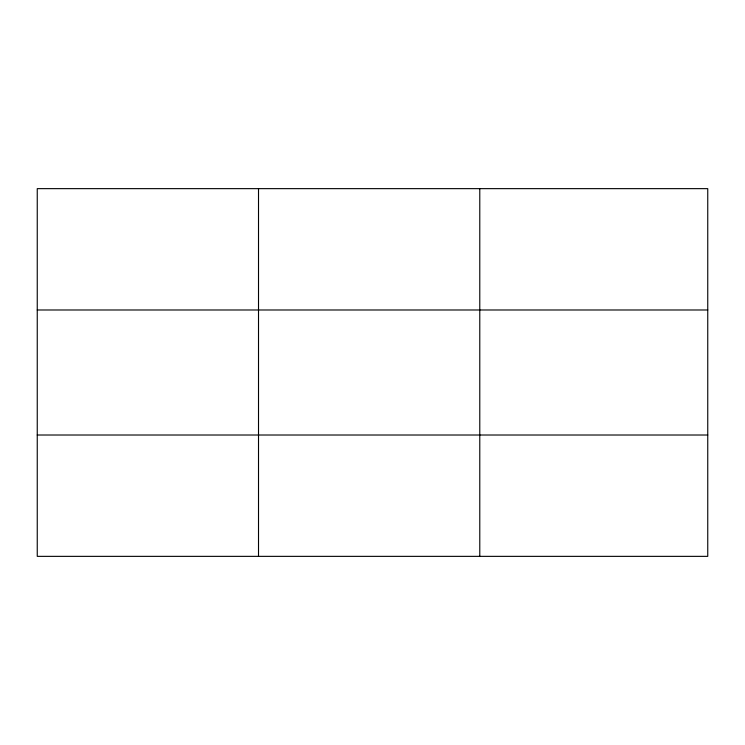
<?xml version="1.0" encoding="UTF-8"?>
<svg xmlns="http://www.w3.org/2000/svg" width="745" height="745" viewBox="0 0 745 745"><rect width="100%" height="100%" fill="white"/><g stroke="black" fill="none" stroke-linecap="round" stroke-linejoin="round"><path stroke-width="1.12" d="M258.515 188.643L258.515 556.357M479.78 188.643L479.78 556.357M707.75 309.985L707.75 188.643L37.25 188.643L37.25 556.357L707.75 556.357L707.75 309.985L37.25 309.985M37.25 435.015L707.75 435.015"/></g></svg>
